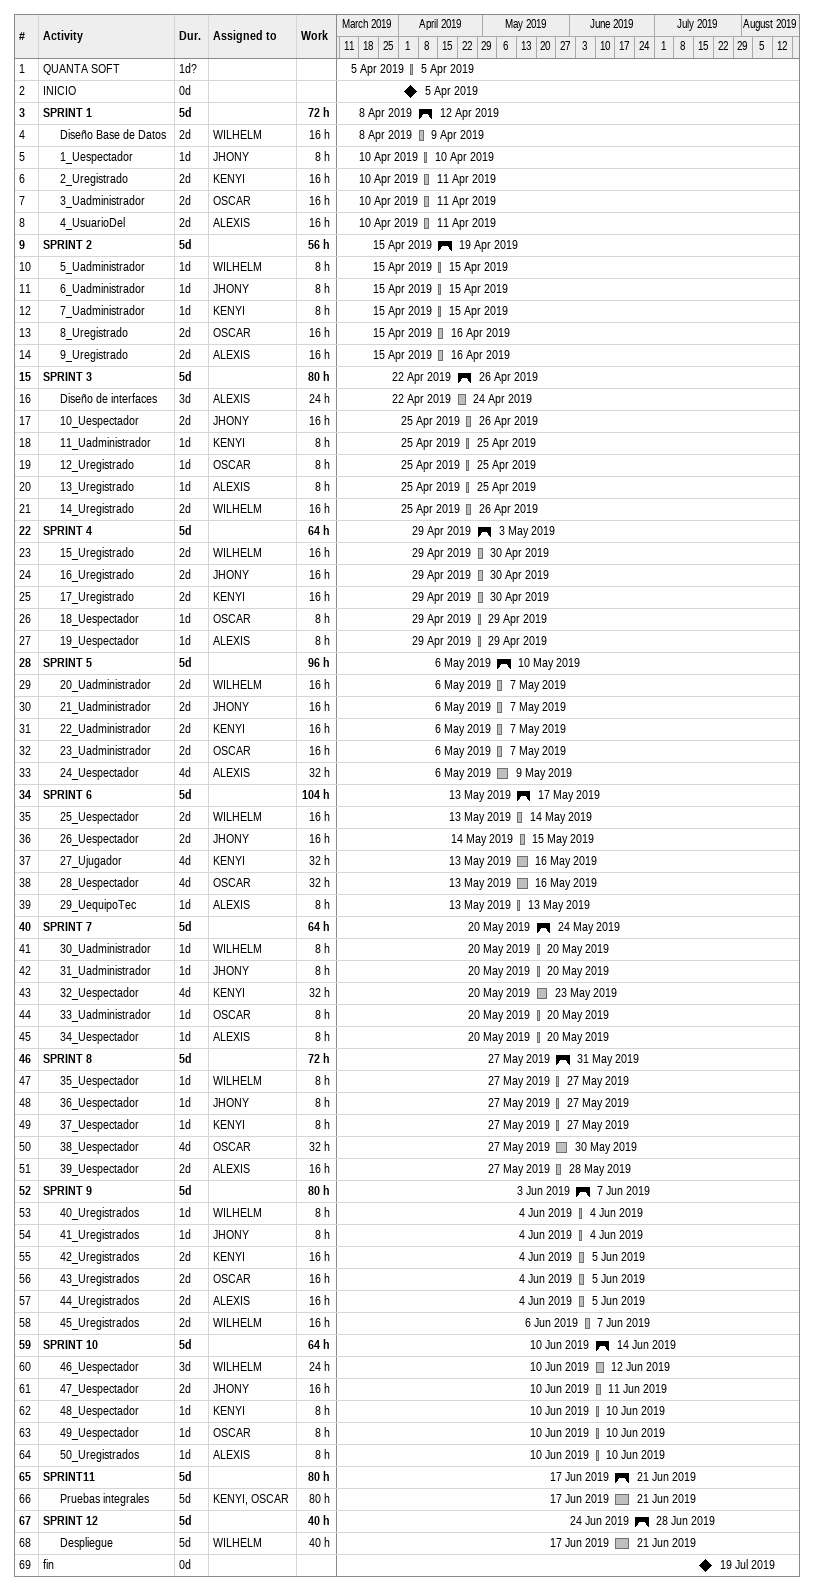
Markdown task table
| ID | Level | Task | Duration | Start | Finish | Resources | Work (h) |
|---|---|---|---|---|---|---|---|
| 1 | 1 | QUANTA SOFT | 1d? | 2019-04-05 | 2019-04-05 |  |  |
| 2 | 1 | INICIO | 0d | 2019-04-05 | 2019-04-05 |  |  |
| 3 | 1 | **SPRINT 1** | 5d | 2019-04-08 | 2019-04-12 |  | 72 |
| 4 | 2 | Diseño Base de Datos | 2d | 2019-04-08 | 2019-04-09 | WILHELM | 16 |
| 5 | 2 | 1_Uespectador | 1d | 2019-04-10 | 2019-04-10 | JHONY | 8 |
| 6 | 2 | 2_Uregistrado | 2d | 2019-04-10 | 2019-04-11 | KENYI | 16 |
| 7 | 2 | 3_Uadministrador | 2d | 2019-04-10 | 2019-04-11 | OSCAR | 16 |
| 8 | 2 | 4_UsuarioDel | 2d | 2019-04-10 | 2019-04-11 | ALEXIS | 16 |
| 9 | 1 | **SPRINT 2** | 5d | 2019-04-15 | 2019-04-19 |  | 56 |
| 10 | 2 | 5_Uadministrador | 1d | 2019-04-15 | 2019-04-15 | WILHELM | 8 |
| 11 | 2 | 6_Uadministrador | 1d | 2019-04-15 | 2019-04-15 | JHONY | 8 |
| 12 | 2 | 7_Uadministrador | 1d | 2019-04-15 | 2019-04-15 | KENYI | 8 |
| 13 | 2 | 8_Uregistrado | 2d | 2019-04-15 | 2019-04-16 | OSCAR | 16 |
| 14 | 2 | 9_Uregistrado | 2d | 2019-04-15 | 2019-04-16 | ALEXIS | 16 |
| 15 | 1 | **SPRINT 3** | 5d | 2019-04-22 | 2019-04-26 |  | 80 |
| 16 | 2 | Diseño de interfaces | 3d | 2019-04-22 | 2019-04-24 | ALEXIS | 24 |
| 17 | 2 | 10_Uespectador | 2d | 2019-04-25 | 2019-04-26 | JHONY | 16 |
| 18 | 2 | 11_Uadministrador | 1d | 2019-04-25 | 2019-04-25 | KENYI | 8 |
| 19 | 2 | 12_Uregistrado | 1d | 2019-04-25 | 2019-04-25 | OSCAR | 8 |
| 20 | 2 | 13_Uregistrado | 1d | 2019-04-25 | 2019-04-25 | ALEXIS | 8 |
| 21 | 2 | 14_Uregistrado | 2d | 2019-04-25 | 2019-04-26 | WILHELM | 16 |
| 22 | 1 | **SPRINT 4** | 5d | 2019-04-29 | 2019-05-03 |  | 64 |
| 23 | 2 | 15_Uregistrado | 2d | 2019-04-29 | 2019-04-30 | WILHELM | 16 |
| 24 | 2 | 16_Uregistrado | 2d | 2019-04-29 | 2019-04-30 | JHONY | 16 |
| 25 | 2 | 17_Uregistrado | 2d | 2019-04-29 | 2019-04-30 | KENYI | 16 |
| 26 | 2 | 18_Uespectador | 1d | 2019-04-29 | 2019-04-29 | OSCAR | 8 |
| 27 | 2 | 19_Uespectador | 1d | 2019-04-29 | 2019-04-29 | ALEXIS | 8 |
| 28 | 1 | **SPRINT 5** | 5d | 2019-05-06 | 2019-05-10 |  | 96 |
| 29 | 2 | 20_Uadministrador | 2d | 2019-05-06 | 2019-05-07 | WILHELM | 16 |
| 30 | 2 | 21_Uadministrador | 2d | 2019-05-06 | 2019-05-07 | JHONY | 16 |
| 31 | 2 | 22_Uadministrador | 2d | 2019-05-06 | 2019-05-07 | KENYI | 16 |
| 32 | 2 | 23_Uadministrador | 2d | 2019-05-06 | 2019-05-07 | OSCAR | 16 |
| 33 | 2 | 24_Uespectador | 4d | 2019-05-06 | 2019-05-09 | ALEXIS | 32 |
| 34 | 1 | **SPRINT 6** | 5d | 2019-05-13 | 2019-05-17 |  | 104 |
| 35 | 2 | 25_Uespectador | 2d | 2019-05-13 | 2019-05-14 | WILHELM | 16 |
| 36 | 2 | 26_Uespectador | 2d | 2019-05-14 | 2019-05-15 | JHONY | 16 |
| 37 | 2 | 27_Ujugador | 4d | 2019-05-13 | 2019-05-16 | KENYI | 32 |
| 38 | 2 | 28_Uespectador | 4d | 2019-05-13 | 2019-05-16 | OSCAR | 32 |
| 39 | 2 | 29_UequipoTec | 1d | 2019-05-13 | 2019-05-13 | ALEXIS | 8 |
| 40 | 1 | **SPRINT 7** | 5d | 2019-05-20 | 2019-05-24 |  | 64 |
| 41 | 2 | 30_Uadministrador | 1d | 2019-05-20 | 2019-05-20 | WILHELM | 8 |
| 42 | 2 | 31_Uadministrador | 1d | 2019-05-20 | 2019-05-20 | JHONY | 8 |
| 43 | 2 | 32_Uespectador | 4d | 2019-05-20 | 2019-05-23 | KENYI | 32 |
| 44 | 2 | 33_Uadministrador | 1d | 2019-05-20 | 2019-05-20 | OSCAR | 8 |
| 45 | 2 | 34_Uespectador | 1d | 2019-05-20 | 2019-05-20 | ALEXIS | 8 |
| 46 | 1 | **SPRINT 8** | 5d | 2019-05-27 | 2019-05-31 |  | 72 |
| 47 | 2 | 35_Uespectador | 1d | 2019-05-27 | 2019-05-27 | WILHELM | 8 |
| 48 | 2 | 36_Uespectador | 1d | 2019-05-27 | 2019-05-27 | JHONY | 8 |
| 49 | 2 | 37_Uespectador | 1d | 2019-05-27 | 2019-05-27 | KENYI | 8 |
| 50 | 2 | 38_Uespectador | 4d | 2019-05-27 | 2019-05-30 | OSCAR | 32 |
| 51 | 2 | 39_Uespectador | 2d | 2019-05-27 | 2019-05-28 | ALEXIS | 16 |
| 52 | 1 | **SPRINT 9** | 5d | 2019-06-03 | 2019-06-07 |  | 80 |
| 53 | 2 | 40_Uregistrados | 1d | 2019-06-04 | 2019-06-04 | WILHELM | 8 |
| 54 | 2 | 41_Uregistrados | 1d | 2019-06-04 | 2019-06-04 | JHONY | 8 |
| 55 | 2 | 42_Uregistrados | 2d | 2019-06-04 | 2019-06-05 | KENYI | 16 |
| 56 | 2 | 43_Uregistrados | 2d | 2019-06-04 | 2019-06-05 | OSCAR | 16 |
| 57 | 2 | 44_Uregistrados | 2d | 2019-06-04 | 2019-06-05 | ALEXIS | 16 |
| 58 | 2 | 45_Uregistrados | 2d | 2019-06-06 | 2019-06-07 | WILHELM | 16 |
| 59 | 1 | **SPRINT 10** | 5d | 2019-06-10 | 2019-06-14 |  | 64 |
| 60 | 2 | 46_Uespectador | 3d | 2019-06-10 | 2019-06-12 | WILHELM | 24 |
| 61 | 2 | 47_Uespectador | 2d | 2019-06-10 | 2019-06-11 | JHONY | 16 |
| 62 | 2 | 48_Uespectador | 1d | 2019-06-10 | 2019-06-10 | KENYI | 8 |
| 63 | 2 | 49_Uespectador | 1d | 2019-06-10 | 2019-06-10 | OSCAR | 8 |
| 64 | 2 | 50_Uregistrados | 1d | 2019-06-10 | 2019-06-10 | ALEXIS | 8 |
| 65 | 1 | **SPRINT11** | 5d | 2019-06-17 | 2019-06-21 |  | 80 |
| 66 | 2 | Pruebas integrales | 5d | 2019-06-17 | 2019-06-21 | KENYI, OSCAR | 80 |
| 67 | 1 | **SPRINT 12** | 5d | 2019-06-24 | 2019-06-28 |  | 40 |
| 68 | 2 | Despliegue | 5d | 2019-06-17 | 2019-06-21 | WILHELM | 40 |
| 69 | 1 | fin | 0d | 2019-07-19 | 2019-07-19 |  |  |
